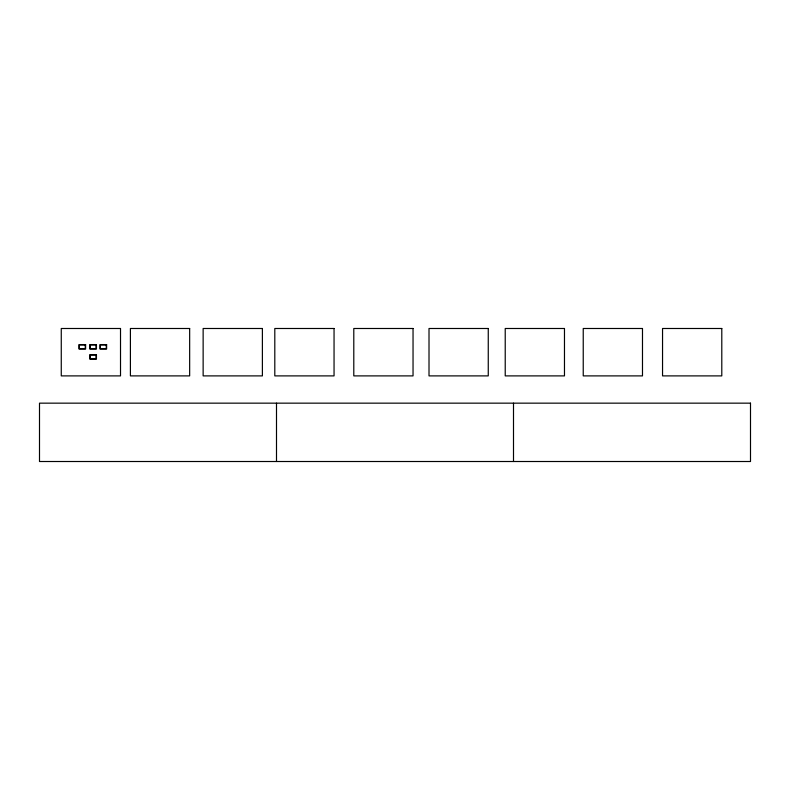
<?xml version="1.0" encoding="UTF-8"?>
<svg xmlns="http://www.w3.org/2000/svg" width="790" height="790" viewBox="0 0 790 790"><rect width="100%" height="100%" fill="white"/><g stroke="black" fill="none" stroke-linecap="round" stroke-linejoin="round"><path stroke-width="1.19" d="M513.5 403.157L513.5 461.508M276.5 403.157L276.5 461.508M120.515 328.492L61.265 328.492L61.265 375.892L120.515 375.892L120.515 328.492M189.659 328.492L130.409 328.492L130.409 375.892L189.659 375.892L189.659 328.492M262.389 328.492L203.139 328.492L203.139 375.892L262.389 375.892L262.389 328.492M334.051 328.492L274.801 328.492L274.801 375.892L334.051 375.892L334.051 328.492M413.042 328.492L353.792 328.492L353.792 375.892L413.042 375.892L413.042 328.492M488.26 328.492L429.01 328.492L429.01 375.892L488.26 375.892L488.26 328.492M564.475 328.492L505.225 328.492L505.225 375.892L564.475 375.892L564.475 328.492M642.487 328.492L583.237 328.492L583.237 375.892L642.487 375.892L642.487 328.492M721.793 328.492L662.543 328.492L662.543 375.892L721.793 375.892L721.793 328.492M85.616 344.588L78.98 344.588L78.98 349.022L85.616 349.022L85.616 344.588M96.439 344.588L89.803 344.588L89.803 349.022L96.439 349.022L96.439 344.588M106.62 344.588L99.984 344.588L99.984 349.022L106.62 349.022L106.62 344.588M85.261 344.944L79.336 344.944L79.336 348.666L85.261 348.666L85.261 344.944M96.084 344.944L90.159 344.944L90.159 348.666L96.084 348.666L96.084 344.944M106.265 344.944L100.34 344.944L100.34 348.666L106.265 348.666L106.265 344.944M96.439 354.671L89.803 354.671L89.803 359.114L96.439 359.114L96.439 354.671M96.084 355.026L90.159 355.026L90.159 358.759L96.084 358.759L96.084 355.026M750.5 403.157L39.5 403.157L39.5 461.508L750.5 461.508L750.5 403.157"/></g></svg>
